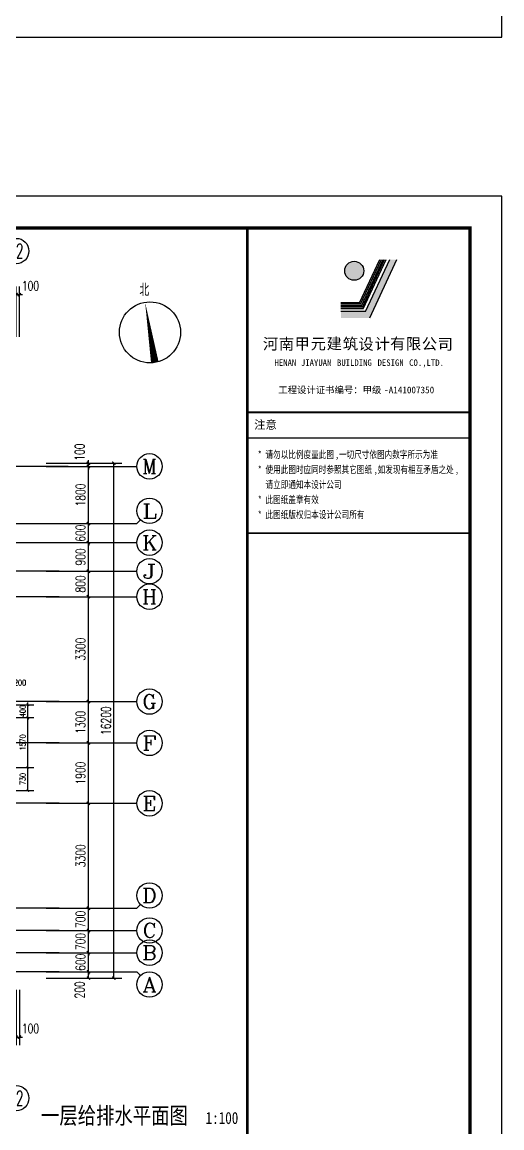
# Model space of a CAD drawing. Extents: x -287580 to -53108, y -522338 to -82629.
# Drawn here: x -196221 to -181143, y -351726 to -316940 of the extents above; entities that cross this region are included whole.
import ezdxf
from ezdxf.enums import TextEntityAlignment as Align

# ---------------------------------------------------------------- set-up
doc = ezdxf.new("R2010")
doc.units = 0
doc.header["$LTSCALE"] = 1000
doc.header["$MEASUREMENT"] = 0
doc.linetypes.add('DOTE', pattern=[2.42, 2, -0.2, 0.02, -0.2])
for name, color, linetype in [('AXIS', 3, 'Continuous'), ('AXIS_TEXT', 7, 'Continuous'), ('DIM_SYMB', 99, 'Continuous'), ('DOTE', 99, 'Continuous'), ('PUB_TITLE', 146, 'Continuous'), ('TWT_DIM', 3, 'Continuous'), ('给排水标注', 4, 'Continuous')]:
    doc.layers.add(name, color=color, linetype=linetype)
doc.styles.add('-宋体', font='', dxfattribs={"width": 0.8})
doc.styles.add('300', font='', dxfattribs={"width": 0.75, "height": 300})
doc.styles.add('_TCH_AXIS', font='COMPLEX', dxfattribs={"bigfont": 'GBCBIG'})
doc.styles.add('_TCH_DIM', font='SIMPLEX', dxfattribs={"bigfont": 'GBCBIG'})
doc.styles.add('_TCH_DIM_T3', font='SIMPLEX', dxfattribs={"width": 0.705882, "bigfont": 'GBCBIG'})
doc.styles.add('COMPLEX', font='COMPLEX')
doc.styles.add('THT', font='simhei.ttf')
doc.styles.get('-宋体').set_extended_font_data('SimSun')
doc.styles.get('300').set_extended_font_data('SimSun')
doc.dimstyles.new('_TCH_ARCH&&100', dxfattribs={"dimtxt": 297.5, "dimasz": 100, "dimexe": 250, "dimexo": 300, "dimgap": 100, "dimtad": 1, "dimdec": 0, "dimzin": 0, "dimdsep": 46, "dimtxsty": '_TCH_DIM_T3', "dimblk": 'ARCHTICK', "dimcen": 0.09, "dimclrt": 7, "dimazin": 2, "dimtfac": 1, "dimtdec": 0, "dimtix": 1, "dimtmove": 2, "dimatfit": 3, "dimfxl": 0, "dimtolj": 1, "dimtzin": 0, "dimarcsym": 0})
doc.dimstyles.new('_TWT_ARCH&&75', dxfattribs={"dimtxt": 172.125, "dimasz": 75, "dimexe": 187.5, "dimexo": 225, "dimgap": 75, "dimtad": 1, "dimdec": 0, "dimzin": 0, "dimdsep": 46, "dimtxsty": '_TCH_DIM_T3', "dimblk": 'ARCHTICK', "dimcen": 0.09, "dimclrd": 4, "dimclre": 4, "dimclrt": 4, "dimazin": 2, "dimtfac": 1, "dimtdec": 0, "dimtix": 1, "dimtmove": 2, "dimatfit": 3, "dimfxl": 0, "dimtolj": 1, "dimtzin": 0, "dimarcsym": 0})

# ---------------------------------------------------------------- blocks, each defined once
blk = doc.blocks.new('图签AAAAA')
at = {"layer": 'PUB_TITLE'}
blk.add_hatch(color=256, dxfattribs=at).paths.add_polyline_path([(-170547, -194832), (-170773, -194832), (-171533, -196467), (-172306, -196467), (-172306, -196671), (-171402, -196671)])
h = blk.add_hatch(color=256, dxfattribs=at)
edge = h.paths.add_edge_path()
edge.add_ellipse((-171890, -195187), major_axis=(-212, 212), ratio=1, start_angle=0, end_angle=360)
for p, q in [((-171721, -196196), (-171086, -194832)), ((-171692, -196242), (-171035, -194832)), ((-171662, -196288), (-170985, -194832)), ((-171633, -196334), (-170934, -194832)), ((-171604, -196380), (-170884, -194832)), ((-171533, -196467), (-170773, -194832)), ((-171402, -196671), (-170547, -194832)), ((-171721, -196196), (-172306, -196196)), ((-171692, -196242), (-172306, -196242)), ((-171662, -196288), (-172306, -196288)), ((-171633, -196334), (-172306, -196334)), ((-171604, -196380), (-172306, -196380)), ((-171533, -196467), (-172306, -196467)), ((-175233, -199639), (-168250, -199639)), ((-168222, -199639), (-175233, -199639)), ((-175233, -199639), (-168222, -199639)), ((-175217, -199639), (-168206, -199639)), ((-175233, -200439), (-168222, -200439)), ((-175233, -200439), (-168222, -200439)), ((-175250, -203439), (-168250, -203439))]:
    blk.add_line(p, q, dxfattribs=at)
at = {"layer": 'PUB_TITLE', "const_width": 75}
blk.add_lwpolyline([(-175250, -251239), (-168250, -251239), (-168250, -193839), (-175250, -193839)], close=True, dxfattribs=at)
at = {"layer": 'PUB_TITLE'}
for points, const_width in [([(-175250, -251239), (-175250, -193839)], 75), ([(-175250, -193839), (-175250, -200506)], 60), ([(-175250, -251239), (-175250, -193839)], 40), ([(-168222, -199639), (-175233, -199639)], 60), ([(-175250, -200506), (-175250, -251239)], 60), ([(-175233, -203439), (-168222, -203439)], 56.5), ([(-175233, -203439), (-168222, -203439)], 56.5)]:
    blk.add_lwpolyline(points, dxfattribs=dict(at, const_width=const_width))
blk.add_lwpolyline([(-175250, -193839), (-168250, -193839), (-168250, -199639), (-175250, -199639)], close=True, dxfattribs=at)
blk.add_ellipse((-171890, -195187), major_axis=(-212, 212), ratio=1, start_param=3.926991, end_param=10.210176, dxfattribs=at)
at = {"layer": 'PUB_TITLE', "style": 'THT'}
for s, height, p in [('河', 352, (-174760, -197662)), ('南', 352, (-174258, -197665)), ('甲', 352, (-173763, -197657)), ('元', 352, (-173261, -197659)), ('建', 352, (-172756, -197649)), ('筑', 352, (-172248, -197659)), ('设', 352, (-171760, -197669)), ('计', 352, (-171251, -197664)), ('有', 352, (-170763, -197654)), ('限', 352, (-170263, -197658)), ('公', 352, (-169766, -197663)), ('司', 352, (-169268, -197670)), ('HENAN', 201.1, (-174396, -198177)), ('JIAYUAN', 201.1, (-173566, -198177)), ('BUILDING', 201.1, (-172432, -198177)), ('DESIGN', 201.1, (-171156, -198177)), ('CO.,LTD.', 201.1, (-170164, -198177)), ('工程设计证书编号：甲级', 210.3, (-174276, -199040)), ('-A141007350', 210.3, (-170950, -199040)), ('注意', 260, (-175033, -200160))]:
    blk.add_text(s, height=height, dxfattribs=at).set_placement(p)
at = {"layer": 'PUB_TITLE', "style": '300', "width": 0.75}
for s, height, p in [('*', 228, (-174922, -201081)), ('请勿以比例度量此图', 227.8, (-174679, -201081)), (',', 228, (-172492, -201081)), ('一切尺寸依图内数字所示为准', 227.85, (-172371, -201081)), ('*', 228, (-174922, -201554)), ('使用此图时应同时参照其它图纸', 227.85, (-174679, -201554)), ('如发现有相互矛盾之处', 227.8, (-171155, -201554)), (',', 228, (-171277, -201554)), (',', 228, (-168725, -201554)), ('请立即通知本设计公司', 227.8, (-174679, -202027)), ('*', 228, (-174922, -202500)), ('此图纸盖章有效', 227.8, (-174679, -202500)), ('*', 228, (-174922, -202973)), ('此图纸版权归本设计公司所有', 227.85, (-174679, -202973))]:
    blk.add_text(s, height=height, dxfattribs=at).set_placement(p)
blk = doc.blocks.new('_ArchTick')
at = {"color": 0, "linetype": 'ByBlock', "const_width": 0.4}
blk.add_lwpolyline([(-0.5, -0.5), (0.5, 0.5)], dxfattribs=at)
blk = doc.blocks.new('*D176')
at = {"layer": 'Defpoints', "color": 0}
for p in [(-196509, -337897), (-196708, -338816), (-196509, -338816)]:
    blk.add_point(p, dxfattribs=at)
at = {"layer": 'TWT_DIM', "color": 4, "lineweight": -2}
for p, q in [((-196708, -338591), (-196708, -337709)), ((-196509, -338591), (-196509, -337709)), ((-196708, -337897), (-196509, -337897))]:
    blk.add_line(p, q, dxfattribs=at)
at = {"layer": 'TWT_DIM', "color": 4, "lineweight": -2, "xscale": 75, "yscale": 75, "zscale": 75, "rotation": 180}
blk.add_blockref('_ArchTick', (-196708, -337897), dxfattribs=at)
at = {"layer": 'TWT_DIM', "color": 4, "lineweight": -2, "xscale": 75, "yscale": 75, "zscale": 75}
blk.add_blockref('_ArchTick', (-196509, -337897), dxfattribs=at)
at = {"layer": 'TWT_DIM', "color": 4, "insert": (-196286, -337720), "char_height": 172.1, "attachment_point": 5, "style": '_TCH_DIM_T3'}
blk.add_mtext('\\A1;200', dxfattribs=at)
blk = doc.blocks.new('*D183')
at = {"layer": 'Defpoints', "color": 0}
for p in [(-196985, -340386), (-196042, -340386), (-196985, -341117)]:
    blk.add_point(p, dxfattribs=at)
at = {"layer": 'TWT_DIM', "color": 4, "lineweight": -2}
for p, q in [((-196760, -340386), (-195854, -340386)), ((-196042, -341117), (-196042, -340386)), ((-196760, -341117), (-195854, -341117))]:
    blk.add_line(p, q, dxfattribs=at)
at = {"layer": 'TWT_DIM', "color": 4, "lineweight": -2, "xscale": 75, "yscale": 75, "zscale": 75}
for p, rotation in [((-196042, -340386), 90), ((-196042, -341117), 270)]:
    blk.add_blockref('_ArchTick', p, dxfattribs=dict(at, rotation=rotation))
at = {"layer": 'TWT_DIM', "color": 4, "insert": (-196203, -340751), "char_height": 172.1, "attachment_point": 5, "rotation": 90, "style": '_TCH_DIM_T3'}
blk.add_mtext('\\A1;730', dxfattribs=at)
blk = doc.blocks.new('*D184')
at = {"layer": 'Defpoints', "color": 0}
for p in [(-196985, -338816), (-196042, -338816), (-196985, -340386)]:
    blk.add_point(p, dxfattribs=at)
at = {"layer": 'TWT_DIM', "color": 4, "lineweight": -2}
for p, q in [((-196760, -338816), (-195854, -338816)), ((-196042, -340386), (-196042, -338816)), ((-196760, -340386), (-195854, -340386))]:
    blk.add_line(p, q, dxfattribs=at)
at = {"layer": 'TWT_DIM', "color": 4, "lineweight": -2, "xscale": 75, "yscale": 75, "zscale": 75}
for p, rotation in [((-196042, -338816), 90), ((-196042, -340386), 270)]:
    blk.add_blockref('_ArchTick', p, dxfattribs=dict(at, rotation=rotation))
at = {"layer": 'TWT_DIM', "color": 4, "insert": (-196203, -339601), "char_height": 172.1, "attachment_point": 5, "rotation": 90, "style": '_TCH_DIM_T3'}
blk.add_mtext('\\A1;1570', dxfattribs=at)
blk = doc.blocks.new('*D185')
at = {"layer": 'Defpoints', "color": 0}
for p in [(-196985, -338416), (-196042, -338416), (-196985, -338816)]:
    blk.add_point(p, dxfattribs=at)
at = {"layer": 'TWT_DIM', "color": 4, "lineweight": -2}
for p, q in [((-196760, -338416), (-195854, -338416)), ((-196042, -338416), (-196042, -338341)), ((-196042, -338816), (-196042, -338416)), ((-196760, -338816), (-195854, -338816)), ((-196042, -338816), (-196042, -338891))]:
    blk.add_line(p, q, dxfattribs=at)
at = {"layer": 'TWT_DIM', "color": 4, "lineweight": -2, "xscale": 75, "yscale": 75, "zscale": 75}
for p, rotation in [((-196042, -338416), 270), ((-196042, -338816), 90)]:
    blk.add_blockref('_ArchTick', p, dxfattribs=dict(at, rotation=rotation))
at = {"layer": 'TWT_DIM', "color": 4, "insert": (-196203, -338616), "char_height": 172.1, "attachment_point": 5, "rotation": 90, "style": '_TCH_DIM_T3'}
blk.add_mtext('\\A1;400', dxfattribs=at)
blk = doc.blocks.new('*D611')
at = {"layer": 'AXIS', "color": 0, "lineweight": -2}
for p, q in [((-196409, -325512), (-196509, -325512)), ((-196409, -326838), (-196409, -325262)), ((-196409, -325512), (-196309, -325512)), ((-196309, -326838), (-196309, -325262)), ((-196309, -325512), (-196209, -325512))]:
    blk.add_line(p, q, dxfattribs=at)
at = {"layer": 'Defpoints', "color": 0}
for p in [(-196309, -325512), (-196409, -327138), (-196309, -327138)]:
    blk.add_point(p, dxfattribs=at)
at = {"layer": 'AXIS', "color": 0, "lineweight": -2, "xscale": 100, "yscale": 100, "zscale": 100}
blk.add_blockref('_ArchTick', (-196409, -325512), dxfattribs=at)
at = {"layer": 'AXIS', "color": 0, "lineweight": -2, "xscale": 100, "yscale": 100, "zscale": 100, "rotation": 180}
blk.add_blockref('_ArchTick', (-196309, -325512), dxfattribs=at)
at = {"layer": 'AXIS', "color": 7, "insert": (-195959, -325237), "char_height": 297.5, "attachment_point": 5, "style": '_TCH_DIM_T3'}
blk.add_mtext('\\A1;100', dxfattribs=at)
blk = doc.blocks.new('*D613')
at = {"layer": 'AXIS', "color": 0, "lineweight": -2}
for p, q in [((-195470, -346816), (-193888, -346816)), ((-195470, -347016), (-193888, -347016)), ((-194138, -347016), (-194138, -346816))]:
    blk.add_line(p, q, dxfattribs=at)
at = {"layer": 'Defpoints', "color": 0}
for p in [(-195770, -346816), (-195770, -347016), (-194138, -346816)]:
    blk.add_point(p, dxfattribs=at)
at = {"layer": 'AXIS', "color": 0, "lineweight": -2, "xscale": 100, "yscale": 100, "zscale": 100}
for p, rotation in [((-194138, -346816), 90), ((-194138, -347016), 270)]:
    blk.add_blockref('_ArchTick', p, dxfattribs=dict(at, rotation=rotation))
at = {"layer": 'AXIS', "color": 7, "insert": (-194413, -347386), "char_height": 297.5, "attachment_point": 5, "rotation": 90, "style": '_TCH_DIM_T3'}
blk.add_mtext('\\A1;200', dxfattribs=at)
blk = doc.blocks.new('*D614')
at = {"layer": 'AXIS', "color": 0, "lineweight": -2}
for p, q in [((-194138, -346216), (-194138, -346116)), ((-195470, -346216), (-193888, -346216)), ((-194138, -346816), (-194138, -346216)), ((-195470, -346816), (-193888, -346816)), ((-194138, -346816), (-194138, -346916))]:
    blk.add_line(p, q, dxfattribs=at)
at = {"layer": 'Defpoints', "color": 0}
for p in [(-195770, -346216), (-194138, -346216), (-195770, -346816)]:
    blk.add_point(p, dxfattribs=at)
at = {"layer": 'AXIS', "color": 0, "lineweight": -2, "xscale": 100, "yscale": 100, "zscale": 100}
for p, rotation in [((-194138, -346216), 270), ((-194138, -346816), 90)]:
    blk.add_blockref('_ArchTick', p, dxfattribs=dict(at, rotation=rotation))
at = {"layer": 'AXIS', "color": 7, "insert": (-194386, -346516), "char_height": 297.5, "attachment_point": 5, "rotation": 90, "style": '_TCH_DIM_T3'}
blk.add_mtext('\\A1;600', dxfattribs=at)
blk = doc.blocks.new('*D615')
at = {"layer": 'AXIS', "color": 0, "lineweight": -2}
for p, q in [((-194138, -345516), (-194138, -345416)), ((-195470, -345516), (-193888, -345516)), ((-194138, -346216), (-194138, -345516)), ((-195470, -346216), (-193888, -346216)), ((-194138, -346216), (-194138, -346316))]:
    blk.add_line(p, q, dxfattribs=at)
at = {"layer": 'Defpoints', "color": 0}
for p in [(-195770, -345516), (-194138, -345516), (-195770, -346216)]:
    blk.add_point(p, dxfattribs=at)
at = {"layer": 'AXIS', "color": 0, "lineweight": -2, "xscale": 100, "yscale": 100, "zscale": 100}
for p, rotation in [((-194138, -345516), 270), ((-194138, -346216), 90)]:
    blk.add_blockref('_ArchTick', p, dxfattribs=dict(at, rotation=rotation))
at = {"layer": 'AXIS', "color": 7, "insert": (-194386, -345866), "char_height": 297.5, "attachment_point": 5, "rotation": 90, "style": '_TCH_DIM_T3'}
blk.add_mtext('\\A1;700', dxfattribs=at)
blk = doc.blocks.new('*D616')
at = {"layer": 'AXIS', "color": 0, "lineweight": -2}
for p, q in [((-194138, -344816), (-194138, -344716)), ((-195470, -344816), (-193888, -344816)), ((-194138, -345516), (-194138, -344816)), ((-195470, -345516), (-193888, -345516)), ((-194138, -345516), (-194138, -345616))]:
    blk.add_line(p, q, dxfattribs=at)
at = {"layer": 'Defpoints', "color": 0}
for p in [(-195770, -344816), (-194138, -344816), (-195770, -345516)]:
    blk.add_point(p, dxfattribs=at)
at = {"layer": 'AXIS', "color": 0, "lineweight": -2, "xscale": 100, "yscale": 100, "zscale": 100}
for p, rotation in [((-194138, -344816), 270), ((-194138, -345516), 90)]:
    blk.add_blockref('_ArchTick', p, dxfattribs=dict(at, rotation=rotation))
at = {"layer": 'AXIS', "color": 7, "insert": (-194386, -345166), "char_height": 297.5, "attachment_point": 5, "rotation": 90, "style": '_TCH_DIM_T3'}
blk.add_mtext('\\A1;700', dxfattribs=at)
blk = doc.blocks.new('*D617')
at = {"layer": 'AXIS', "color": 0, "lineweight": -2}
for p, q in [((-195470, -341516), (-193888, -341516)), ((-194138, -344816), (-194138, -341516)), ((-195470, -344816), (-193888, -344816))]:
    blk.add_line(p, q, dxfattribs=at)
at = {"layer": 'Defpoints', "color": 0}
for p in [(-195770, -341516), (-194138, -341516), (-195770, -344816)]:
    blk.add_point(p, dxfattribs=at)
at = {"layer": 'AXIS', "color": 0, "lineweight": -2, "xscale": 100, "yscale": 100, "zscale": 100}
for p, rotation in [((-194138, -341516), 90), ((-194138, -344816), 270)]:
    blk.add_blockref('_ArchTick', p, dxfattribs=dict(at, rotation=rotation))
at = {"layer": 'AXIS', "color": 7, "insert": (-194386, -343166), "char_height": 297.5, "attachment_point": 5, "rotation": 90, "style": '_TCH_DIM_T3'}
blk.add_mtext('\\A1;3300', dxfattribs=at)
blk = doc.blocks.new('*D618')
at = {"layer": 'AXIS', "color": 0, "lineweight": -2}
for p, q in [((-195470, -339616), (-193888, -339616)), ((-194138, -341516), (-194138, -339616)), ((-195470, -341516), (-193888, -341516))]:
    blk.add_line(p, q, dxfattribs=at)
at = {"layer": 'Defpoints', "color": 0}
for p in [(-195770, -339616), (-194138, -339616), (-195770, -341516)]:
    blk.add_point(p, dxfattribs=at)
at = {"layer": 'AXIS', "color": 0, "lineweight": -2, "xscale": 100, "yscale": 100, "zscale": 100}
for p, rotation in [((-194138, -339616), 90), ((-194138, -341516), 270)]:
    blk.add_blockref('_ArchTick', p, dxfattribs=dict(at, rotation=rotation))
at = {"layer": 'AXIS', "color": 7, "insert": (-194386, -340566), "char_height": 297.5, "attachment_point": 5, "rotation": 90, "style": '_TCH_DIM_T3'}
blk.add_mtext('\\A1;1900', dxfattribs=at)
blk = doc.blocks.new('*D619')
at = {"layer": 'AXIS', "color": 0, "lineweight": -2}
for p, q in [((-195470, -338316), (-193888, -338316)), ((-194138, -339616), (-194138, -338316)), ((-195470, -339616), (-193888, -339616))]:
    blk.add_line(p, q, dxfattribs=at)
at = {"layer": 'Defpoints', "color": 0}
for p in [(-195770, -338316), (-194138, -338316), (-195770, -339616)]:
    blk.add_point(p, dxfattribs=at)
at = {"layer": 'AXIS', "color": 0, "lineweight": -2, "xscale": 100, "yscale": 100, "zscale": 100}
for p, rotation in [((-194138, -338316), 90), ((-194138, -339616), 270)]:
    blk.add_blockref('_ArchTick', p, dxfattribs=dict(at, rotation=rotation))
at = {"layer": 'AXIS', "color": 7, "insert": (-194386, -338966), "char_height": 297.5, "attachment_point": 5, "rotation": 90, "style": '_TCH_DIM_T3'}
blk.add_mtext('\\A1;1300', dxfattribs=at)
blk = doc.blocks.new('*D620')
at = {"layer": 'AXIS', "color": 0, "lineweight": -2}
for p, q in [((-195470, -335016), (-193888, -335016)), ((-194138, -338316), (-194138, -335016)), ((-195470, -338316), (-193888, -338316))]:
    blk.add_line(p, q, dxfattribs=at)
at = {"layer": 'Defpoints', "color": 0}
for p in [(-195770, -335016), (-194138, -335016), (-195770, -338316)]:
    blk.add_point(p, dxfattribs=at)
at = {"layer": 'AXIS', "color": 0, "lineweight": -2, "xscale": 100, "yscale": 100, "zscale": 100}
for p, rotation in [((-194138, -335016), 90), ((-194138, -338316), 270)]:
    blk.add_blockref('_ArchTick', p, dxfattribs=dict(at, rotation=rotation))
at = {"layer": 'AXIS', "color": 7, "insert": (-194386, -336666), "char_height": 297.5, "attachment_point": 5, "rotation": 90, "style": '_TCH_DIM_T3'}
blk.add_mtext('\\A1;3300', dxfattribs=at)
blk = doc.blocks.new('*D621')
at = {"layer": 'AXIS', "color": 0, "lineweight": -2}
for p, q in [((-195470, -334216), (-193888, -334216)), ((-194138, -335016), (-194138, -334216)), ((-195470, -335016), (-193888, -335016))]:
    blk.add_line(p, q, dxfattribs=at)
at = {"layer": 'Defpoints', "color": 0}
for p in [(-195770, -334216), (-194138, -334216), (-195770, -335016)]:
    blk.add_point(p, dxfattribs=at)
at = {"layer": 'AXIS', "color": 0, "lineweight": -2, "xscale": 100, "yscale": 100, "zscale": 100}
for p, rotation in [((-194138, -334216), 90), ((-194138, -335016), 270)]:
    blk.add_blockref('_ArchTick', p, dxfattribs=dict(at, rotation=rotation))
at = {"layer": 'AXIS', "color": 7, "insert": (-194386, -334616), "char_height": 297.5, "attachment_point": 5, "rotation": 90, "style": '_TCH_DIM_T3'}
blk.add_mtext('\\A1;800', dxfattribs=at)
blk = doc.blocks.new('*D622')
at = {"layer": 'AXIS', "color": 0, "lineweight": -2}
for p, q in [((-195470, -333316), (-193888, -333316)), ((-194138, -334216), (-194138, -333316)), ((-195470, -334216), (-193888, -334216))]:
    blk.add_line(p, q, dxfattribs=at)
at = {"layer": 'Defpoints', "color": 0}
for p in [(-195770, -333316), (-194138, -333316), (-195770, -334216)]:
    blk.add_point(p, dxfattribs=at)
at = {"layer": 'AXIS', "color": 0, "lineweight": -2, "xscale": 100, "yscale": 100, "zscale": 100}
for p, rotation in [((-194138, -333316), 90), ((-194138, -334216), 270)]:
    blk.add_blockref('_ArchTick', p, dxfattribs=dict(at, rotation=rotation))
at = {"layer": 'AXIS', "color": 7, "insert": (-194386, -333766), "char_height": 297.5, "attachment_point": 5, "rotation": 90, "style": '_TCH_DIM_T3'}
blk.add_mtext('\\A1;900', dxfattribs=at)
blk = doc.blocks.new('*D623')
at = {"layer": 'AXIS', "color": 0, "lineweight": -2}
for p, q in [((-195470, -332716), (-193888, -332716)), ((-194138, -332716), (-194138, -332616)), ((-194138, -333316), (-194138, -332716)), ((-195470, -333316), (-193888, -333316)), ((-194138, -333316), (-194138, -333416))]:
    blk.add_line(p, q, dxfattribs=at)
at = {"layer": 'Defpoints', "color": 0}
for p in [(-195770, -332716), (-194138, -332716), (-195770, -333316)]:
    blk.add_point(p, dxfattribs=at)
at = {"layer": 'AXIS', "color": 0, "lineweight": -2, "xscale": 100, "yscale": 100, "zscale": 100}
for p, rotation in [((-194138, -332716), 270), ((-194138, -333316), 90)]:
    blk.add_blockref('_ArchTick', p, dxfattribs=dict(at, rotation=rotation))
at = {"layer": 'AXIS', "color": 7, "insert": (-194386, -333016), "char_height": 297.5, "attachment_point": 5, "rotation": 90, "style": '_TCH_DIM_T3'}
blk.add_mtext('\\A1;600', dxfattribs=at)
blk = doc.blocks.new('*D624')
at = {"layer": 'AXIS', "color": 0, "lineweight": -2}
for p, q in [((-195470, -330916), (-193888, -330916)), ((-194138, -332716), (-194138, -330916)), ((-195470, -332716), (-193888, -332716))]:
    blk.add_line(p, q, dxfattribs=at)
at = {"layer": 'Defpoints', "color": 0}
for p in [(-195770, -330916), (-194138, -330916), (-195770, -332716)]:
    blk.add_point(p, dxfattribs=at)
at = {"layer": 'AXIS', "color": 0, "lineweight": -2, "xscale": 100, "yscale": 100, "zscale": 100}
for p, rotation in [((-194138, -330916), 90), ((-194138, -332716), 270)]:
    blk.add_blockref('_ArchTick', p, dxfattribs=dict(at, rotation=rotation))
at = {"layer": 'AXIS', "color": 7, "insert": (-194386, -331816), "char_height": 297.5, "attachment_point": 5, "rotation": 90, "style": '_TCH_DIM_T3'}
blk.add_mtext('\\A1;1800', dxfattribs=at)
blk = doc.blocks.new('*D625')
at = {"layer": 'AXIS', "color": 0, "lineweight": -2}
for p, q in [((-194138, -330816), (-194138, -330716)), ((-195470, -330816), (-193888, -330816)), ((-195470, -330916), (-193888, -330916)), ((-194138, -330916), (-194138, -330816)), ((-194138, -330916), (-194138, -331016))]:
    blk.add_line(p, q, dxfattribs=at)
at = {"layer": 'Defpoints', "color": 0}
for p in [(-195770, -330816), (-195770, -330916), (-194138, -330816)]:
    blk.add_point(p, dxfattribs=at)
at = {"layer": 'AXIS', "color": 0, "lineweight": -2, "xscale": 100, "yscale": 100, "zscale": 100}
for p, rotation in [((-194138, -330816), 270), ((-194138, -330916), 90)]:
    blk.add_blockref('_ArchTick', p, dxfattribs=dict(at, rotation=rotation))
at = {"layer": 'AXIS', "color": 7, "insert": (-194413, -330466), "char_height": 297.5, "attachment_point": 5, "rotation": 90, "style": '_TCH_DIM_T3'}
blk.add_mtext('\\A1;100', dxfattribs=at)
blk = doc.blocks.new('*D626')
at = {"layer": 'AXIS', "color": 0, "lineweight": -2}
for p, q in [((-195470, -330816), (-193088, -330816)), ((-193338, -347016), (-193338, -330816)), ((-195470, -347016), (-193088, -347016))]:
    blk.add_line(p, q, dxfattribs=at)
at = {"layer": 'Defpoints', "color": 0}
for p in [(-195770, -330816), (-193338, -330816), (-195770, -347016)]:
    blk.add_point(p, dxfattribs=at)
at = {"layer": 'AXIS', "color": 0, "lineweight": -2, "xscale": 100, "yscale": 100, "zscale": 100}
for p, rotation in [((-193338, -330816), 90), ((-193338, -347016), 270)]:
    blk.add_blockref('_ArchTick', p, dxfattribs=dict(at, rotation=rotation))
at = {"layer": 'AXIS', "color": 7, "insert": (-193586, -338916), "char_height": 297.5, "attachment_point": 5, "rotation": 90, "style": '_TCH_DIM_T3'}
blk.add_mtext('\\A1;16200', dxfattribs=at)
blk = doc.blocks.new('*D645')
at = {"layer": 'AXIS', "color": 0, "lineweight": -2}
for p, q in [((-196409, -347382), (-196409, -349122)), ((-196309, -347382), (-196309, -349122)), ((-196409, -348872), (-196509, -348872)), ((-196409, -348872), (-196309, -348872)), ((-196309, -348872), (-196209, -348872))]:
    blk.add_line(p, q, dxfattribs=at)
at = {"layer": 'Defpoints', "color": 0}
for p in [(-196409, -347082), (-196309, -347082), (-196309, -348872)]:
    blk.add_point(p, dxfattribs=at)
at = {"layer": 'AXIS', "color": 0, "lineweight": -2, "xscale": 100, "yscale": 100, "zscale": 100}
blk.add_blockref('_ArchTick', (-196409, -348872), dxfattribs=at)
at = {"layer": 'AXIS', "color": 0, "lineweight": -2, "xscale": 100, "yscale": 100, "zscale": 100, "rotation": 180}
blk.add_blockref('_ArchTick', (-196309, -348872), dxfattribs=at)
at = {"layer": 'AXIS', "color": 7, "insert": (-195959, -348597), "char_height": 297.5, "attachment_point": 5, "style": '_TCH_DIM_T3'}
blk.add_mtext('\\A1;100', dxfattribs=at)
blk = doc.blocks.new('_AXISO')
blk.add_circle((0, 0), 0.5)
at = {"layer": 'AXIS_TEXT', "style": 'COMPLEX', "width": 1.041667}
blk.add_attdef('A', text='', height=0.56, dxfattribs=at).set_placement((-0.25, -0.28), (0.25, -0.28), align=Align.FIT)

msp = doc.modelspace()

# ---------------------------------------------------------------- linework, layer by layer
at = {"layer": 'AXIS'}
for p, q in [((-195123.2, -330915.6), (-192617.6, -330915.6)), ((-195123.2, -332715.6), (-192617.6, -332715.6)), ((-192500.4, -332598.4), (-192617.6, -332715.6)), ((-195123.2, -333315.6), (-192617.6, -333315.6)), ((-195123.2, -334215.6), (-192617.6, -334215.6)), ((-195123.2, -335015.6), (-192617.6, -335015.6)), ((-195123.2, -338315.6), (-192617.6, -338315.6)), ((-195123.2, -339615.6), (-192617.6, -339615.6)), ((-195123.2, -341515.6), (-192617.6, -341515.6)), ((-192500.4, -344698.4), (-192617.6, -344815.6)), ((-195123.2, -344815.6), (-192617.6, -344815.6)), ((-195123.2, -345515.6), (-192617.6, -345515.6)), ((-195123.2, -346215.6), (-192617.6, -346215.6)), ((-195123.2, -346815.6), (-192617.6, -346815.6)), ((-192500.4, -346932.7), (-192617.6, -346815.6))]:
    msp.add_line(p, q, dxfattribs=at)
at = {"layer": 'DIM_SYMB'}
msp.add_lwpolyline([(-192050.4, -327648.3, 240, 0, 0), (-192356.1, -325752.8, 0, 0, 0)], format="xyseb", dxfattribs=at)
msp.add_circle((-192203.2, -326700.5), 960, dxfattribs=at)
at = {"layer": 'DOTE', "linetype": 'DOTE'}
for p, q in [((-194774.4, -330915.6), (-257009.5, -330915.6)), ((-257009.5, -332715.6), (-195054, -332715.6)), ((-257009.5, -333315.6), (-195054, -333315.6)), ((-195054, -334215.6), (-233808.8, -334215.6)), ((-195054, -335015.6), (-233808.8, -335015.6)), ((-195054, -338315.6), (-257009.5, -338315.6)), ((-195054, -339615.6), (-257009.5, -339615.6, 0)), ((-195054, -341515.6), (-257009.5, -341515.6, 0)), ((-195054, -344815.6), (-257009.5, -344815.6)), ((-195054, -345515.6), (-257009.5, -345515.6)), ((-195054, -346215.6, 0), (-257009.5, -346215.6, 0)), ((-195054, -346815.6, 0), (-257009.5, -346815.6, 0))]:
    msp.add_line(p, q, dxfattribs=at)
at = {"layer": 'PUB_TITLE'}
for points in [[(-265242.7, -317415.5), (-181142.7, -317415.5), (-181142.7, -258015.5), (-265242.7, -258015.5)], [(-265242.7, -381815.5), (-181142.7, -381815.5), (-181142.7, -322415.5), (-265242.7, -322415.5)]]:
    msp.add_lwpolyline(points, close=True, dxfattribs=at)
at = {"layer": 'PUB_TITLE', "const_width": 100}
msp.add_lwpolyline([(-262742.7, -380815.5), (-182142.7, -380815.5), (-182142.7, -323415.5), (-262742.7, -323415.5)], close=True, dxfattribs=at)

# ---------------------------------------------------------------- block references
at = {"layer": 'AXIS'}
ref = msp.add_blockref('_AXISO', (-196408.8, -324142.4), dxfattribs=dict(at, xscale=800, yscale=800, zscale=800))
ref.add_attrib('A', '42', dxfattribs={"layer": 'AXIS_TEXT', "height": 452.55, "style": '_TCH_AXIS', "width": 0.6}).set_placement((-196635.1, -324368.7), (-196182.5, -324368.7), align=Align.FIT)
ref = msp.add_blockref('_AXISO', (-192217.6, -330915.6), dxfattribs=dict(at, xscale=800, yscale=800, zscale=800))
ref.add_attrib('A', 'M', dxfattribs={"layer": 'AXIS_TEXT', "height": 452.5, "style": '_TCH_AXIS'}).set_placement((-192443.8, -331141.9), (-191991.3, -331141.9), align=Align.FIT)
ref = msp.add_blockref('_AXISO', (-192217.6, -332315.6), dxfattribs=dict(at, xscale=800, yscale=800, zscale=800))
ref.add_attrib('A', 'L', dxfattribs={"layer": 'AXIS_TEXT', "height": 452.5, "style": '_TCH_AXIS', "width": 1.4}).set_placement((-192443.8, -332541.9), (-191991.3, -332541.9), align=Align.FIT)
ref = msp.add_blockref('_AXISO', (-192217.6, -333315.6), dxfattribs=dict(at, xscale=800, yscale=800, zscale=800))
ref.add_attrib('A', 'K', dxfattribs={"layer": 'AXIS_TEXT', "height": 452.5, "style": '_TCH_AXIS', "width": 1.105263}).set_placement((-192443.8, -333541.9), (-191991.3, -333541.9), align=Align.FIT)
ref = msp.add_blockref('_AXISO', (-192217.6, -334215.6), dxfattribs=dict(at, xscale=800, yscale=800, zscale=800))
ref.add_attrib('A', 'J', dxfattribs={"layer": 'AXIS_TEXT', "height": 452.5, "style": '_TCH_AXIS', "width": 1.909091}).set_placement((-192443.8, -334441.9), (-191991.3, -334441.9), align=Align.FIT)
ref = msp.add_blockref('_AXISO', (-192217.6, -335015.6), dxfattribs=dict(at, xscale=800, yscale=800, zscale=800))
ref.add_attrib('A', 'H', dxfattribs={"layer": 'AXIS_TEXT', "height": 452.5, "style": '_TCH_AXIS', "width": 1.05}).set_placement((-192443.8, -335241.9), (-191991.3, -335241.9), align=Align.FIT)
ref = msp.add_blockref('_AXISO', (-192217.6, -338315.6), dxfattribs=dict(at, xscale=800, yscale=800, zscale=800))
ref.add_attrib('A', 'G', dxfattribs={"layer": 'AXIS_TEXT', "height": 452.5, "style": '_TCH_AXIS', "width": 1.166667}).set_placement((-192443.8, -338541.9), (-191991.3, -338541.9), align=Align.FIT)
ref = msp.add_blockref('_AXISO', (-192217.6, -339615.6), dxfattribs=dict(at, xscale=800, yscale=800, zscale=800))
ref.add_attrib('A', 'F', dxfattribs={"layer": 'AXIS_TEXT', "height": 452.5, "style": '_TCH_AXIS', "width": 1.3125}).set_placement((-192443.8, -339841.9), (-191991.3, -339841.9), align=Align.FIT)
ref = msp.add_blockref('_AXISO', (-192217.6, -341515.6), dxfattribs=dict(at, xscale=800, yscale=800, zscale=800))
ref.add_attrib('A', 'E', dxfattribs={"layer": 'AXIS_TEXT', "height": 452.5, "style": '_TCH_AXIS', "width": 1.3125}).set_placement((-192443.8, -341741.9), (-191991.3, -341741.9), align=Align.FIT)
ref = msp.add_blockref('_AXISO', (-192217.6, -344415.6), dxfattribs=dict(at, xscale=800, yscale=800, zscale=800))
ref.add_attrib('A', 'D', dxfattribs={"layer": 'AXIS_TEXT', "height": 452.5, "style": '_TCH_AXIS', "width": 1.235294}).set_placement((-192443.8, -344641.9), (-191991.3, -344641.9), align=Align.FIT)
ref = msp.add_blockref('_AXISO', (-192217.6, -345515.6), dxfattribs=dict(at, xscale=800, yscale=800, zscale=800))
ref.add_attrib('A', 'C', dxfattribs={"layer": 'AXIS_TEXT', "height": 452.5, "style": '_TCH_AXIS', "width": 1.4}).set_placement((-192443.8, -345741.9), (-191991.3, -345741.9), align=Align.FIT)
ref = msp.add_blockref('_AXISO', (-192217.6, -346215.6), dxfattribs=dict(at, xscale=800, yscale=800, zscale=800))
ref.add_attrib('A', 'B', dxfattribs={"layer": 'AXIS_TEXT', "height": 452.5, "style": '_TCH_AXIS', "width": 1.235294}).set_placement((-192443.8, -346441.9), (-191991.3, -346441.9), align=Align.FIT)
ref = msp.add_blockref('_AXISO', (-192217.6, -347215.6), dxfattribs=dict(at, xscale=800, yscale=800, zscale=800))
ref.add_attrib('A', 'A', dxfattribs={"layer": 'AXIS_TEXT', "height": 452.5, "style": '_TCH_AXIS', "width": 1.166667}).set_placement((-192443.8, -347441.9), (-191991.3, -347441.9), align=Align.FIT)
ref = msp.add_blockref('_AXISO', (-196408.8, -350791.7), dxfattribs=dict(at, xscale=800, yscale=800, zscale=800))
ref.add_attrib('A', '42', dxfattribs={"layer": 'AXIS_TEXT', "height": 452.55, "style": '_TCH_AXIS', "width": 0.6}).set_placement((-196635.1, -351017.9), (-196182.5, -351017.9), align=Align.FIT)
at = {"layer": '给排水标注'}
msp.add_blockref('图签AAAAA', (-13893.2, -129576.5), dxfattribs=at)

# ---------------------------------------------------------------- texts
at = {"layer": 'DIM_SYMB', "color": 7, "style": '_TCH_DIM'}
msp.add_text('北', height=385.8, dxfattribs=at).set_placement((-192534.6, -325557.9))
at = {"layer": 'DIM_SYMB', "color": 7, "style": '-宋体', "width": 0.8}
for s, height, p in [('一层给排水平面图', 528.69, (-195628.3, -351603.3, 0)), ('1:100', 377.64, (-190454.2, -351603.3, 0))]:
    msp.add_text(s, height=height, dxfattribs=at).set_placement(p)

# ---------------------------------------------------------------- dimensions: what is measured, and where the dimension line sits
at = {"layer": 'AXIS'}
for base, p1, p2, angle, picture, middle in [((-196308.8, -325511.9), (-196408.8, -327137.5), (-196308.8, -327137.5), 0, '*D611', (-195958.8, -325236.9)), ((-194137.6, -330815.6), (-195770.5, -330915.6), (-195770.5, -330815.6), 90, '*D625', (-194412.6, -330465.6)), ((-194137.6, -346815.6), (-195770.5, -347015.6), (-195770.5, -346815.6), 90, '*D613', (-194412.6, -347385.6)), ((-196308.8, -348871.7), (-196408.8, -347082), (-196308.8, -347082), 0, '*D645', (-195958.8, -348596.7))]:
    dim = msp.add_linear_dim(base=base, p1=p1, p2=p2, angle=angle, dimstyle='_TCH_ARCH&&100', dxfattribs=at)
    dim.commit()
    dim.dimension.update_dxf_attribs({"geometry": picture, "text_midpoint": middle, "dimtype": 129})
for p1, p2, distance, picture, middle in [((-195770.5, -347015.6), (-195770.5, -330815.6), -2432.9, '*D626', (-193586.3, -338915.6)), ((-195770.5, -332715.6), (-195770.5, -330915.6), -1632.9, '*D624', (-194386.3, -331815.6)), ((-195770.5, -333315.6), (-195770.5, -332715.6), -1632.9, '*D623', (-194386.3, -333015.6)), ((-195770.5, -334215.6), (-195770.5, -333315.6), -1632.9, '*D622', (-194386.3, -333765.6)), ((-195770.5, -335015.6), (-195770.5, -334215.6), -1632.9, '*D621', (-194386.3, -334615.6)), ((-195770.5, -338315.6), (-195770.5, -335015.6), -1632.9, '*D620', (-194386.3, -336665.6)), ((-195770.5, -339615.6), (-195770.5, -338315.6), -1632.9, '*D619', (-194386.3, -338965.6)), ((-195770.5, -341515.6), (-195770.5, -339615.6), -1632.9, '*D618', (-194386.3, -340565.6)), ((-195770.5, -344815.6), (-195770.5, -341515.6), -1632.9, '*D617', (-194386.3, -343165.6)), ((-195770.5, -345515.6), (-195770.5, -344815.6), -1632.9, '*D616', (-194386.3, -345165.6)), ((-195770.5, -346215.6), (-195770.5, -345515.6), -1632.9, '*D615', (-194386.3, -345865.6)), ((-195770.5, -346815.6), (-195770.5, -346215.6), -1632.9, '*D614', (-194386.3, -346515.6))]:
    dim = msp.add_aligned_dim(p1=p1, p2=p2, distance=distance, dimstyle='_TCH_ARCH&&100', dxfattribs=at)
    dim.commit()
    dim.dimension.update_dxf_attribs({"geometry": picture, "text_midpoint": middle})
at = {"layer": 'TWT_DIM'}
dim = msp.add_linear_dim(base=(-196508.8, -337896.5), p1=(-196708.4, -338815.6), p2=(-196508.8, -338815.6), angle=0, dimstyle='_TWT_ARCH&&75', dxfattribs=at)
dim.commit()
dim.dimension.update_dxf_attribs({"geometry": '*D176', "text_midpoint": (-196286.3, -337720.3), "dimtype": 129})
for p1, p2, distance, picture, middle in [((-196984.8, -338815.6), (-196984.8, -338415.6), -943.2, '*D185', (-196202.7, -338615.6)), ((-196984.7986, -340386.0807), (-196984.7986, -338815.6191), -943.2014, '*D184', (-196202.6597, -339600.8499)), ((-196984.7986, -341116.5804), (-196984.7986, -340386.0807), -943.2014, '*D183', (-196202.6597, -340751.3306))]:
    dim = msp.add_aligned_dim(p1=p1, p2=p2, distance=distance, dimstyle='_TWT_ARCH&&75', dxfattribs=at)
    dim.commit()
    dim.dimension.update_dxf_attribs({"geometry": picture, "text_midpoint": middle})

doc.saveas('drawing.dxf')
